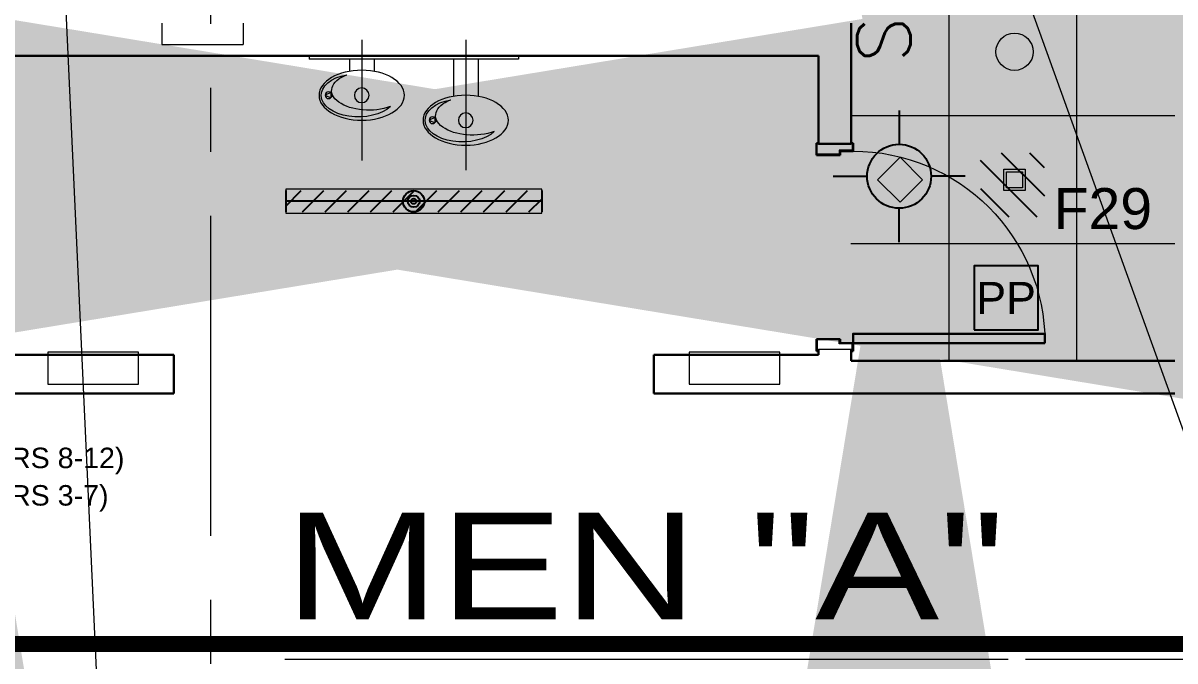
# Model space of a CAD drawing. Header units: inches. Extents: x -26500 to 0, y -3347 to 2257.
# Drawn here: x -23616.2 to -23400.2, y 493.8 to 613.4 of the extents above; entities that cross this region are included whole.
import ezdxf
from ezdxf.enums import TextEntityAlignment as Align

# ---------------------------------------------------------------- set-up
doc = ezdxf.new("R2010")
doc.units = ezdxf.units.IN
doc.header["$LTSCALE"] = 48
doc.header["$MEASUREMENT"] = 0
doc.linetypes.add('A104$0$CENTER', pattern=[2, 1.25, -0.25, 0.25, -0.25])
doc.linetypes.add('DASHED2', pattern=[0.375, 0.25, -0.125])
for name, color, linetype in [('A-Detl-Iden', 3, 'Continuous'), ('A104$0$A-AREA-IDEN', 8, 'Continuous'), ('A104$0$A-DOOR', 8, 'Continuous'), ('A104$0$A-DOOR-FRAM', 8, 'Continuous'), ('A104$0$A-FLOR-PFIX', 8, 'Continuous'), ('A104$0$A-FLOR-SPCL', 8, 'Continuous'), ('A104$0$A-GRID-GRDP0-15', 8, 'Continuous'), ('A104$0$A-WALL-FULL-INTR', 8, 'Continuous'), ('A604$0$A-CLNG-LITE', 3, 'Continuous'), ('A604$0$A-CLNG-PATT', 8, 'Continuous'), ('A604$0$br604_br604 - E-Lite', 3, 'Continuous'), ('E-Emer-lite', 1, 'Continuous'), ('E-Lite', 53, 'Continuous'), ('E-Lite-Emer', 13, 'Continuous'), ('E-Lite-Swch @ 48', 53, 'Continuous'), ('E-Lite-Swch @ 96', 53, 'Continuous'), ('E-TEXT', 6, 'Continuous'), ('XREF', 7, 'Continuous')]:
    doc.layers.add(name, color=color, linetype=linetype)
doc.styles.add('A104$0$Arial', font='arial.ttf', dxfattribs={"height": 0.076839})
doc.styles.add('M08', font='arial.ttf', dxfattribs={"height": 7.68})
doc.styles.add('MAMEP ANNO', font='arial.ttf', dxfattribs={"height": 0.101562})
doc.styles.get("Standard").update_dxf_attribs({"font": 'simplex.shx'})
doc.dimstyles.new('STANDARD_WS', dxfattribs={"dimscale": 3.333333, "dimtxt": 0.18, "dimasz": 0.18, "dimexe": 0.18, "dimexo": 0.0625, "dimgap": 0.09, "dimtad": 0, "dimtih": 1, "dimtoh": 1, "dimdec": 4, "dimzin": 0, "dimdsep": 46, "dimlunit": 4, "dimtxsty": 'Standard', "dimcen": 0.09, "dimadec": 0, "dimazin": 0, "dimtfac": 1, "dimtdec": 4, "dimtofl": 0, "dimtmove": 0, "dimatfit": 3, "dimfxl": 1, "dimfrac": 2, "dimtolj": 1, "dimtzin": 0, "dimarcsym": 0})

# ---------------------------------------------------------------- blocks, each defined once
blk = doc.blocks.new('A104')
at = {"layer": 'A104$0$A-AREA-IDEN', "lineweight": 13}
blk.add_line((-23567.0737, 494.0961, 0.2066), (-23431.436, 494.0961, 0.2066), dxfattribs=at)
at = {"layer": 'A104$0$A-AREA-IDEN', "lineweight": 0, "elevation": 0.2066, "flags": 128}
for points in [[(-23567.0737, 413.2278), (-23598.7656, 413.2278), (-23609.0394, 636.1473)], [(-23428.2106, 494.0961), (-23383.1156, 494.0961), (-23427.6551, 617.7068)]]:
    blk.add_lwpolyline(points, dxfattribs=at)
at = {"layer": 'A104$0$A-DOOR', "lineweight": 0, "extrusion": (0, 0, -1)}
blk.add_arc((23460.5332, 553.3871), 36, 90, 180, dxfattribs=at)
at = {"layer": 'A104$0$A-DOOR', "lineweight": 30}
blk.add_3dface([(-23424.5332, 553.3871), (-23424.5332, 555.1371), (-23460.5332, 555.1371), (-23460.5332, 553.3871)], dxfattribs=at)
at = {"layer": 'A104$0$A-DOOR-FRAM', "lineweight": 30, "extrusion": (0, 0, -1)}
for p, q in [((-23467.4084, 588.637), (-23467.4084, 590.8885)), ((-23467.4084, 590.8885), (-23467.0334, 590.8885)), ((-23460.533, 590.8885), (-23460.908, 590.8885)), ((-23460.533, 590.8885), (-23460.533, 589.3875)), ((-23462.9552, 588.637), (-23467.4084, 588.637)), ((-23460.533, 589.3875), (-23462.9552, 589.3875)), ((-23462.9552, 589.3875), (-23462.9552, 588.637)), ((-23467.408, 554.138), (-23467.408, 551.8865)), ((-23462.9552, 554.138), (-23467.408, 554.138)), ((-23462.9552, 553.3875), (-23462.9552, 554.138)), ((-23460.533, 553.3875), (-23462.9552, 553.3875)), ((-23460.533, 551.8865), (-23460.533, 553.3875)), ((-23467.408, 551.8865), (-23467.033, 551.8865)), ((-23460.533, 551.8865), (-23460.908, 551.8865))]:
    blk.add_line(p, q, dxfattribs=at)
at = {"layer": 'A104$0$A-DOOR-FRAM', "lineweight": 13, "extrusion": (0, 0, -1)}
for p, q in [((-23467.2583, 588.7871), (-23467.2583, 590.7384)), ((-23467.2583, 590.7384), (-23467.0334, 590.7384)), ((-23467.0334, 590.7384), (-23467.0334, 590.8885)), ((-23460.908, 590.8885), (-23460.908, 590.7384)), ((-23460.6831, 590.7384), (-23460.908, 590.7384)), ((-23460.6831, 590.7384), (-23460.6831, 589.5376)), ((-23463.1053, 588.7871), (-23467.2583, 588.7871)), ((-23460.6831, 589.5376), (-23463.1053, 589.5376)), ((-23463.1053, 589.5376), (-23463.1053, 588.7871)), ((-23463.1053, 553.9879), (-23467.2579, 553.9879)), ((-23467.2579, 553.9879), (-23467.2579, 552.0366)), ((-23463.1053, 553.2374), (-23463.1053, 553.9879)), ((-23460.6831, 553.2374), (-23463.1053, 553.2374)), ((-23460.6831, 552.0366), (-23460.6831, 553.2374)), ((-23467.2579, 552.0366), (-23467.033, 552.0366)), ((-23467.033, 552.0366), (-23467.033, 551.8865)), ((-23460.908, 551.8865), (-23460.908, 552.0366)), ((-23460.6831, 552.0366), (-23460.908, 552.0366))]:
    blk.add_line(p, q, dxfattribs=at)
at = {"layer": 'A104$0$A-FLOR-PFIX', "lineweight": 0, "extrusion": (0, 0, -1)}
for p, q in [((-23552.6584, 610.2847), (-23552.6584, 587.6208)), ((-23533.1584, 610.2847), (-23533.1584, 585.8009))]:
    blk.add_line(p, q, dxfattribs=at)
at = {"layer": 'A104$0$A-FLOR-PFIX', "lineweight": 13, "extrusion": (0, 0, -1)}
for p, q in [((-23523.2834, 607.2847), (-23562.5333, 607.2847)), ((-23562.5333, 607.2847), (-23562.5333, 606.6597)), ((-23523.2835, 607.2847), (-23523.2835, 606.6597)), ((-23523.2835, 606.6597), (-23562.5333, 606.6597)), ((-23554.9708, 606.6597), (-23554.9708, 604.3472)), ((-23550.3458, 606.6597), (-23550.3458, 604.3472)), ((-23535.4709, 606.6597), (-23535.4709, 599.6597)), ((-23530.8459, 606.6597), (-23530.8459, 599.6597)), ((-23558.4807, 600.3549), (-23559.5013, 599.8598)), ((-23559.5013, 599.8598), (-23558.4807, 599.3647)), ((-23558.4807, 600.3549), (-23558.4807, 599.3647)), ((-23538.9808, 595.6674), (-23540.0014, 595.1723)), ((-23540.0014, 595.1723), (-23538.9808, 594.6772)), ((-23538.9808, 595.6674), (-23538.9808, 594.6772))]:
    blk.add_line(p, q, dxfattribs=at)
for centre, radius in [((23552.6584, 599.8598), 1.375), ((23558.8709, 599.8598), 0.6304), ((23533.1585, 595.1723), 1.375), ((23539.371, 595.1723), 0.6304)]:
    blk.add_circle(centre, radius, dxfattribs=at)
for centre in [(-23552.6584, 599.8598), (-23533.1585, 595.1723)]:
    blk.add_ellipse(centre, major_axis=(-7.9999, 0), ratio=0.58594617, dxfattribs=at)
for centre, major_axis, ratio, start_param, end_param in [((-23553.2834, 599.8598), (6.9999, 0), 0.57989522, 0.54426023, 4.39286819), ((-23551.3547, 600.7486), (6.9488, 0), 0.52986881, 0.94744166, 4.07663029), ((-23533.7835, 595.1723), (6.9999, 0), 0.57989522, 0.54426023, 4.39286819), ((-23531.8549, 596.0611), (6.9488, 0), 0.52986881, 0.94744166, 4.07663029)]:
    blk.add_ellipse(centre, major_axis=major_axis, ratio=ratio, start_param=start_param, end_param=end_param, dxfattribs=at)
at = {"layer": 'A104$0$A-FLOR-SPCL', "lineweight": 13}
for p, q in [((-23590.1617, 613.4092), (-23590.1587, 609.4092)), ((-23574.9058, 613.4102), (-23574.9068, 609.4092)), ((-23590.1587, 609.4092), (-23574.9068, 609.4092))]:
    blk.add_line(p, q, dxfattribs=at)
for points in [[(-23594.5334, 551.6596), (-23611.5334, 551.6596), (-23611.5334, 545.6596), (-23594.5334, 545.6596)], [(-23474.2834, 551.6596), (-23491.2834, 551.6596), (-23491.2834, 545.6596), (-23474.2834, 545.6596)]]:
    blk.add_3dface(points, dxfattribs=at)
at = {"layer": 'A104$0$A-GRID-GRDP0-15', "linetype": 'A104$0$CENTER', "lineweight": 0}
blk.add_line((-23581.0236, 2113.2362), (-23581.0236, -676.9052), dxfattribs=at)
at = {"layer": 'A104$0$A-WALL-FULL-INTR', "lineweight": 30, "extrusion": (0, 0, -1)}
for p, q in [((-23460.9084, 613.4097), (-23460.9084, 590.7384)), ((-23618.7834, 607.2847), (-23467.0334, 607.2847)), ((-23467.0334, 607.2847), (-23467.0334, 590.7384)), ((-23460.9084, 590.7384), (-23467.0334, 590.7384)), ((-23618.7834, 551.1596), (-23587.9084, 551.1596)), ((-23587.9084, 551.1596), (-23587.9084, 543.9096)), ((-23497.9084, 551.1596), (-23497.9084, 543.9095)), ((-23497.9084, 551.1596), (-23467.0334, 551.1596)), ((-23467.0334, 552.2615), (-23467.0334, 551.1596)), ((-23460.9084, 552.2615), (-23460.9084, 550.0346)), ((-23460.9084, 550.0346), (-23400.1584, 550.0346)), ((-23711.6585, 543.9096), (-23587.9084, 543.9096)), ((-23400.1584, 543.9096), (-23497.9084, 543.9096))]:
    blk.add_line(p, q, dxfattribs=at)
at = {"layer": 'A104$0$A-WALL-FULL-INTR', "lineweight": 0, "ltscale": 0.197534, "extrusion": (0, 0, -1)}
blk.add_line((-23467.0334, 552.2615), (-23460.9084, 552.2615), dxfattribs=at)
at = {"layer": 'A104$0$A-AREA-IDEN', "lineweight": 13, "insert": (-23567.0747, 501.5751, 0.2066), "char_height": 19.999996, "attachment_point": 7, "line_spacing_factor": 0.6, "style": 'A104$0$Arial'}
blk.add_mtext('\\H1x;\\W1.24688;MEN "A"', dxfattribs=at)
blk = doc.blocks.new('*E745')
at = {"layer": 'A604$0$A-CLNG-LITE', "linetype": 'Continuous', "lineweight": 0}
h = blk.add_hatch(color=256, dxfattribs=at)
edge = h.paths.add_edge_path()
edge.add_arc((0, 0), 12, 0, 360)
blk = doc.blocks.new('A604')
at = {"layer": 'A604$0$A-CLNG-LITE', "lineweight": 0, "extrusion": (0, 0, -1)}
blk.add_ellipse((-23430.24, 608.02, 0), major_axis=(-2.47, 2.47), ratio=1, start_param=5.497787, end_param=11.780972, dxfattribs=at)
at = {"layer": 'A604$0$A-CLNG-LITE', "lineweight": 13}
blk.add_3dface([(-23455.96, 584.02, 0), (-23451.72, 588.26, 0), (-23447.48, 584.02, 0), (-23451.72, 579.78, 0)], dxfattribs=at)
at = {"layer": 'A604$0$A-CLNG-LITE', "lineweight": 0}
for points in [[(-23432.24, 586.02, 0), (-23428.24, 586.02, 0), (-23428.24, 582.02, 0), (-23432.24, 582.02, 0)], [(-23431.74, 585.52, 0), (-23428.74, 585.52, 0), (-23428.74, 582.52, 0), (-23431.74, 582.52, 0)]]:
    blk.add_3dface(points, dxfattribs=at)
at = {"layer": 'A604$0$A-CLNG-PATT', "lineweight": 0}
for p, q in [((-23442.53, 550.03, 0), (-23442.53, 762.66, 0)), ((-23418.53, 550.03, 0), (-23418.53, 762.66, 0)), ((-23400.16, 596.02, 0), (-23460.91, 596.02, 0)), ((-23400.16, 572.02, 0), (-23460.91, 572.02, 0))]:
    blk.add_line(p, q, dxfattribs=at)
at = {"layer": 'A604$0$br604_br604 - E-Lite', "lineweight": 13}
blk.add_3dface([(-23566.91, 577.72), (-23518.91, 577.72), (-23518.91, 582.22), (-23566.91, 582.22)], dxfattribs=at)
blk.add_3dface([(-23566.91, 577.72), (-23518.91, 577.72), (-23518.91, 582.22), (-23566.91, 582.22)], dxfattribs=at)
at = {"layer": 'A604$0$A-CLNG-LITE', "lineweight": 0, "extrusion": (0, 0, -1), "xscale": 0.125, "yscale": 0.125, "zscale": 1.25e-11}
blk.add_blockref('*E745', (23430.24, 608.02, 0), dxfattribs=at)
blk = doc.blocks.new('LTG-Switch-Anno')
at = {"color": 0, "linetype": 'ByBlock'}
blk.add_text('S', height=0.1042, dxfattribs=at).set_placement((0, -0.1094), align=Align.CENTER)
at = {"color": 6, "style": 'MAMEP ANNO'}
blk.add_attdef('SUB', (0.0521, -0.125), '', height=0.0729, dxfattribs=at)
blk = doc.blocks.new('LTG-SwitchPP-Anno')
at = {"color": 0, "linetype": 'ByBlock'}
blk.add_lwpolyline([(-0.125, -0.125), (0.125, -0.125), (0.125, 0.125), (-0.125, 0.125)], close=True, dxfattribs=at)
at = {"color": 0, "linetype": 'ByBlock', "style": 'MAMEP ANNO'}
blk.add_text('PP', height=0.125, dxfattribs=at).set_placement((0, 0), align=Align.MIDDLE_CENTER)
blk = doc.blocks.new('LFIND4')
for p, q in [((-24, 2), (-24, -2)), ((24, 0), (-24, 0)), ((24, 2), (24, -2))]:
    blk.add_line(p, q)
for radius in [2, 1.12, 0.5]:
    blk.add_circle((0, 0), radius)
blk = doc.blocks.new('LTG-DTSensor-Anno')
at = {"color": 0, "linetype": 'ByBlock'}
blk.add_circle((0, 0), 0.0625, dxfattribs=at)
for points in [[(0.0218, 0.1288), (-0.0218, 0.1286), (-0.0004, 0.2596)], [(-0.1288, -0.0218), (-0.1286, 0.0218), (-0.2596, 0.0004)], [(0.1288, -0.0218), (0.1286, 0.0218), (0.2596, 0.0004)], [(0.0218, -0.1288), (-0.0218, -0.1286), (-0.0004, -0.2596)]]:
    blk.add_solid(points, dxfattribs=at)
for points in [[(0, 0.1287), (0, 0.0625)], [(-0.1287, 0), (-0.0625, 0)], [(0.1287, 0), (0.0625, 0)], [(0, -0.1287), (0, -0.0625)]]:
    blk.add_leader(points, dimstyle='STANDARD_WS', override={"dimscale": 192, "dimasz": 0.125, "dimgap": 0.09, "dimtad": 0, "dimfrac": 0}, dxfattribs=at)

msp = doc.modelspace()

# ---------------------------------------------------------------- hatches: boundary and pattern name
at = {"layer": 'E-Emer-lite'}
h = msp.add_hatch(dxfattribs=at)
h.set_pattern_fill('ANSI31', color=256, scale=30, angle=90.0676)
h.set_pattern_definition([(135.067582, (-25852.383, 25838.6058), (-2.64852087, -2.6547763), [])])
h.paths.add_polyline_path([(-23436.61, 577.06), (-23436.67, 589.06), (-23424.67, 589.08), (-23424.61, 577.08)])
at = {"layer": 'E-Lite-Emer'}
h = msp.add_hatch(dxfattribs=at)
h.set_pattern_fill('ANSI31', color=256, scale=24, angle=180, style=0)
h.set_pattern_definition([(225, (-25638.4334, 3301.7223), (2.1213203, -2.1213203), [])])
h.paths.add_polyline_path([(-23518.91, 581.97), (-23566.91, 581.97), (-23566.91, 577.97), (-23518.91, 577.97)])

# ---------------------------------------------------------------- linework, layer by layer
at = {"layer": 'A-Detl-Iden', "linetype": 'DASHED2', "const_width": 3, "flags": 128}
msp.add_lwpolyline([(-23819.09, 1018.57), (-22491.25, 1018.57, -0.414214), (-22467.25, 994.57), (-22467.25, 520.94, -0.414214), (-22491.25, 496.94), (-23819.09, 496.94, -0.414214), (-23843.09, 520.94), (-23843.09, 994.57, -0.414214)], format="xyb", close=True, dxfattribs=at)

# ---------------------------------------------------------------- block references
at = {"layer": 'E-Lite'}
msp.add_blockref('LFIND4', (-23542.91, 579.97), dxfattribs=at)
at = {"layer": 'E-Lite-Swch @ 48', "xscale": 48, "yscale": 48, "zscale": 48}
msp.add_blockref('LTG-SwitchPP-Anno', (-23431.82, 561.84, 0), dxfattribs=at)
at = {"layer": 'E-Lite-Swch @ 96', "xscale": 96, "yscale": 96, "zscale": 96, "rotation": 90}
msp.add_blockref('LTG-Switch-Anno', (-23460.28, 610.26, 0), dxfattribs=at)
at = {"layer": 'E-Lite-Swch @ 96', "xscale": 96, "yscale": 96, "zscale": 96}
for p in [(-23451.88, 584.66, 0), (-23633.02, 583.5, 0)]:
    msp.add_blockref('LTG-DTSensor-Anno', p, dxfattribs=at)
at = {"layer": 'XREF'}
for name in ['A104', 'A604']:
    msp.add_blockref(name, (0, 0), dxfattribs=at)

# ---------------------------------------------------------------- texts
at = {"layer": 'E-TEXT', "style": 'M08'}
for s, height, p in [('F29', 7.68, (-23422.93, 574.77)), ('(FLOORS 8-12)', 3.84, (-23635.01, 529.92, 0)), ('(FLOORS 3-7)', 3.84, (-23635.01, 522.9, 0))]:
    msp.add_text(s, height=height, dxfattribs=at).set_placement(p)

doc.saveas('drawing.dxf')
